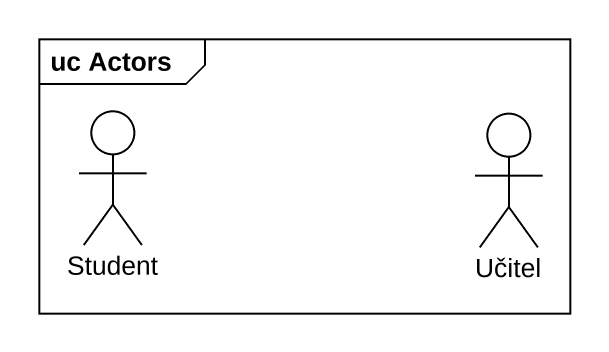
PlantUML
@startuml
mainframe uc Actors
actor Student
actor Učitel
@enduml
